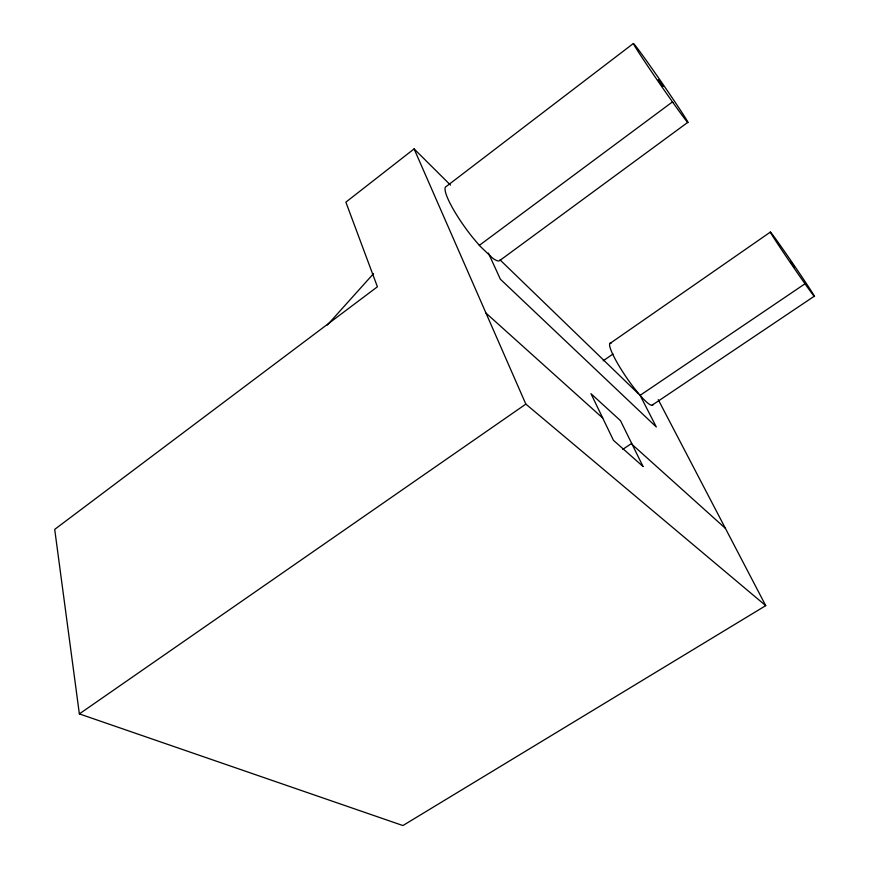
<?xml version="1.0" encoding="UTF-8"?>
<svg xmlns="http://www.w3.org/2000/svg" width="869" height="869" viewBox="0 0 869 869"><rect width="100%" height="100%" fill="white"/><g stroke="black" fill="none" stroke-linecap="round" stroke-linejoin="round"><path stroke-width="1.3" d="M327.352 325.049L373.507 273.659M450.511 185.097L414.1 148.903L345.873 202.151L377.407 286.792L54.704 529.373L79.361 713.894L402.912 825.55L765.73 605.639L658.246 399.664M633.425 43.45L446.384 186.39A45.731 8.494 54 0 0 472.464 237.237L479.862 245.981L492.538 258.082A45.731 8.494 54 0 0 499.653 260.624L687.824 122.323M479.33 245.362L672.476 101.901M609.788 343.603L770.292 232.142M79.361 713.894L525.843 404.107L765.73 605.639M603.162 360.831L613.025 354.009M805.009 283.783L640.116 395.341L656.323 426.994L500.37 279.21L488.4 253.053M651.891 405.356L814.22 296.253M622.78 449.338L631.72 443.386M485.999 313.112L602.717 418.043M632.263 444.602L725.376 528.309M499.99 259.842L638.487 393.831M414.1 148.903L525.843 404.107M653.075 404.357A37.584 5.92 55.6 0 1 640.518 395.819L634.957 389.106A37.584 5.92 55.6 0 1 614.318 357.441A37.584 5.92 55.6 0 1 611.265 343.027M794.255 266.924L790.464 261.428L794.255 266.924M643.017 466.468L613.46 440.333L590.985 393.679L620.499 420.672L643.017 466.468M663.058 86.422L658.42 79.731L663.058 86.422M672.975 102.607L666.056 92.798A47.969 1.151 55.4 0 1 633.99 44.026A47.969 1.151 55.4 0 1 677.385 105.573A47.969 1.151 55.4 0 1 672.975 102.607M805.378 284.315L800.186 276.929A39.072 0.793 55.6 0 1 770.303 231.98A39.072 0.793 55.6 0 1 803.054 278.558A39.072 0.793 55.6 0 1 805.378 284.315"/></g></svg>
